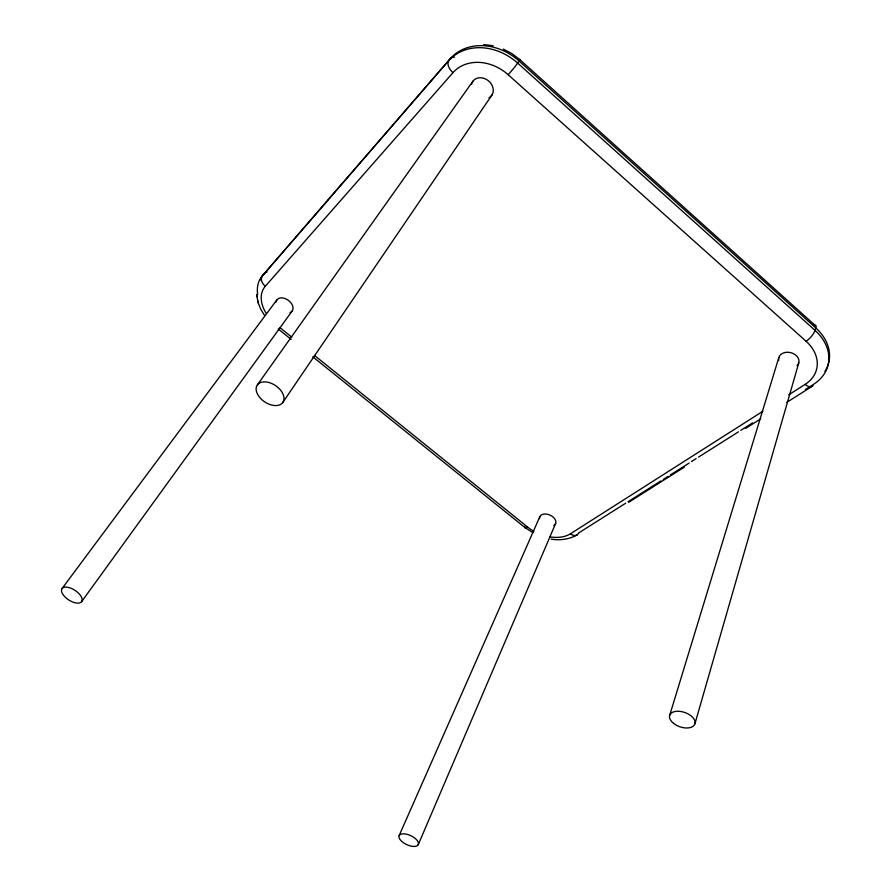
<?xml version="1.0" encoding="UTF-8"?>
<svg xmlns="http://www.w3.org/2000/svg" width="891" height="891" viewBox="0 0 891 891"><rect width="100%" height="100%" fill="white"/><g stroke="black" fill="none" stroke-linecap="round" stroke-linejoin="round"><path stroke-width="1.34" d="M694.935 723.77L798.782 362.871M669.609 715.573L778.801 357.647M418.235 844.701A10.569 4.912 25.2 0 0 405.895 834.054A10.569 4.912 25.2 0 0 401.986 841.616A10.569 4.912 25.2 0 0 418.235 844.701L555.661 523.429M399.146 835.602L539.857 516.624M282.659 402.665A15.459 9.79 34 0 0 268.948 382.506A15.459 9.79 34 0 0 258.602 395.972A15.459 9.79 34 0 0 282.659 402.665L491.988 94.958M257.388 384.89L472.898 81.237M81.616 601.637A11.772 5.725 33.1 0 0 69.765 587.804A11.772 5.725 33.1 0 0 64.052 595.923A11.772 5.725 33.1 0 0 81.616 601.637L292.203 310.97M61.958 588.661L276.834 299.955M257.666 294.498A42.913 29.102 36 0 1 262.366 275.842L450.289 58.706A51.7 42.779 39.1 0 1 519.052 61L815.744 327.888A49.183 37.411 13.9 0 1 824.943 371.358M450.289 58.706L262.366 275.842A8.698 6.215 40.9 0 0 265.284 286.301M788.724 394.824L805.163 384.366A39.616 29.949 14.1 0 0 806.088 341.264L508.137 74.699A41.654 34.281 38.9 0 0 452.984 72.65L265.295 286.289A34.471 23.266 35.9 0 0 266.142 313.276M762.908 411.252L570.452 533.776A32.466 21.195 23.9 0 1 549.814 536.883M578.738 532.918L625.716 503.192M628.066 501.7L660.944 480.895M663.294 479.403L667.994 476.44M670.344 474.948L689.133 463.053M691.483 461.571L696.172 458.598M698.522 457.116L738.45 431.845M740.8 430.353L752.539 422.924M805.386 389.478L812.436 385.023M628.667 502.312L684.455 467.051M745.489 428.471L760.769 418.803M786.653 402.454L812.525 386.093M577.468 534.667C569.561 539.345 560.094 540.603 551.106 539.155M483.679 44.55L493.224 45.753M503.292 49.072L511.857 53.549L519.62 59.441L815.855 326.028M532.941 532.74L524.91 527.505L312.797 356.812M279.819 327.532L291.713 337.11M314.423 355.398L527.472 526.949A32.466 21.195 23.9 0 0 533.854 531.259M278.192 328.968L291.168 339.415M264.46 315.336L260.718 309.177L258.19 302.884L256.575 294.531L256.987 296.681M257.833 301.013L258.19 302.884M539.512 518.618A8.609 5.591 23.8 0 1 550.404 515.276A8.609 5.591 23.8 0 1 553.779 525.556M778.712 360.432A10.336 7.807 13.5 0 1 791.253 352.791A10.336 7.807 13.5 0 1 796.988 365.744M471.495 84.445A11.772 9.723 39.7 0 1 488.045 80.491A11.772 9.723 39.7 0 1 488.981 97.798M276.054 302.138A9.456 6.36 36.1 0 1 288.45 300.423A9.456 6.36 36.1 0 1 289.987 312.618M805.152 384.377A9.69 5.268 55.5 0 0 813.594 384.266A49.283 37.422 13.9 0 0 815.042 330.394L815.744 327.888A10.102 3.43 -46.3 0 0 813.884 325.104M260.306 279.997A42.835 29.113 36 0 1 263.959 273.782A8.676 6.181 41 0 1 267.133 271.978M450.311 58.728A10.514 6.014 44.1 0 1 454.332 57.213M448.763 60.744A51.801 42.813 39 0 1 517.638 63.083L815.042 330.394A10.113 3.441 -46.3 0 1 806.077 341.275M452.973 72.661A10.547 6.037 44.1 0 1 448.786 60.766M519.085 59.853A10.748 0.746 -49.9 0 1 519.03 61.011L517.638 63.083A10.77 0.746 -49.9 0 1 508.137 74.71M527.461 526.971A7.963 2.283 -51.2 0 1 524.732 526.303M578.504 533.397A8.086 5.558 57.1 0 1 570.452 533.787M673.485 723.325A13.32 7.551 19.2 0 0 694.757 724.283A13.32 7.551 19.2 0 0 678.619 711.263A13.32 7.551 19.2 0 0 673.485 723.325"/></g></svg>
